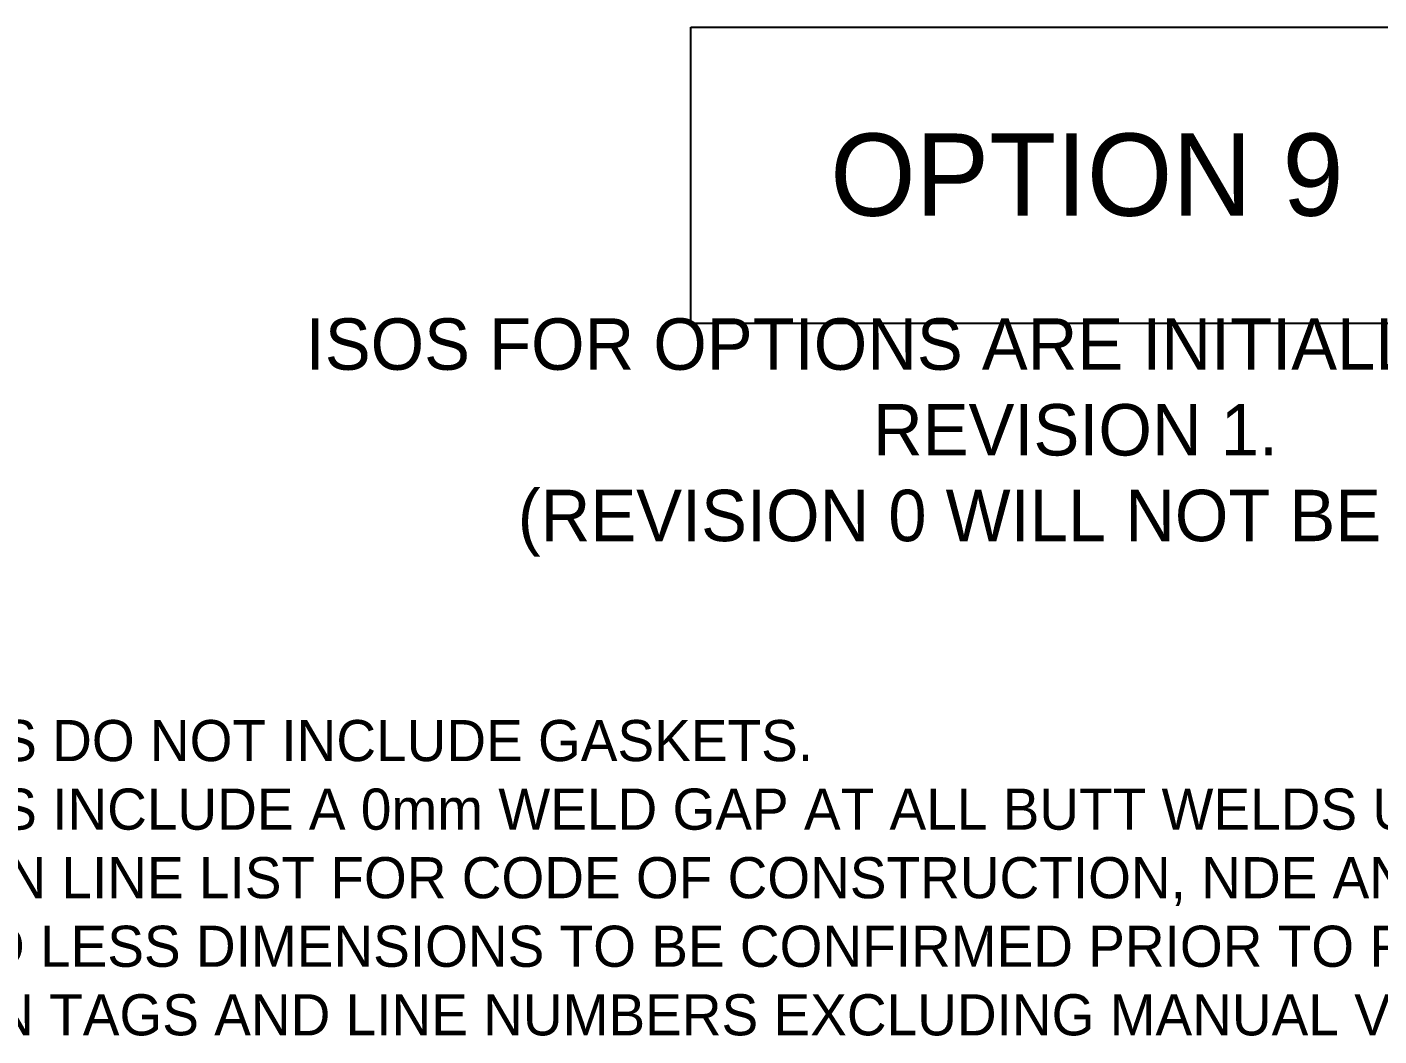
# Model space of a CAD drawing. Extents: x -4 to 431, y -3 to 272.
# Drawn here: x 291.2 to 357, y 59.5 to 108.6 of the extents above; entities that cross this region are included whole.
import ezdxf

# ---------------------------------------------------------------- set-up
doc = ezdxf.new("R2010")
doc.units = 0
doc.header["$LTSCALE"] = 10
doc.layers.add('Text1', color=7, linetype='Continuous')
doc.layers.add('TEXT2', color=3, linetype='Continuous')
doc.styles.add('framdcn', font='', dxfattribs={"height": 2.5})
doc.styles.add('Scovan Standard', font='', dxfattribs={"height": 2.5})
doc.styles.get('framdcn').set_extended_font_data('Franklin Gothic Medium Cond')
doc.styles.get('Scovan Standard').set_extended_font_data('Franklin Gothic Medium Cond')

msp = doc.modelspace()

# ---------------------------------------------------------------- linework, layer by layer
at = {"layer": 'TEXT2', "color": 20}
msp.add_lwpolyline([(323.532, 108.583), (362.038, 108.583), (362.038, 94.172), (323.532, 94.172)], close=True, dxfattribs=at)

# ---------------------------------------------------------------- texts
at = {"layer": 'Text1', "insert": (268.786, 78.219), "char_height": 2, "width": 146.67523, "attachment_point": 1, "style": 'Scovan Standard'}
msp.add_mtext('NOTES: \\P\\pxi-3,l3,t3;1.^IDIMENSIONS DO NOT INCLUDE GASKETS.\\P2.^IDIMENSIONS INCLUDE A 0mm WELD GAP AT ALL BUTT WELDS UNLESS THE WELD GAP IS SHOWN SEPARATELY.\\P3.^ISEE SCOVAN LINE LIST FOR CODE OF CONSTRUCTION, NDE AND HYDROSTATIC TESTING REQUIREMENTS.\\P4.^INPS 1.5 AND LESS DIMENSIONS TO BE CONFIRMED PRIOR TO FABRICATION.\\P5.^IALL SCOVAN TAGS AND LINE NUMBERS EXCLUDING MANUAL VALVES WILL HAVE THE PREFIX "PRD0154".', dxfattribs=at)
at = {"layer": 'TEXT2', "color": 20, "attachment_point": 5, "style": 'framdcn'}
for s, width, insert, char_height in [('OPTION 9', 30.07931, (342.785, 101.378), 4), ('ISOS FOR OPTIONS ARE INITIALLY ISSUED AS REVISION 1. \\P(REVISION 0 WILL NOT BE USED.)', 88.86663, (342.231, 88.622), 2.5)]:
    msp.add_mtext_dynamic_manual_height_columns(s, width=width, gutter_width=12.5, heights=[0], dxfattribs=dict(at, insert=insert, char_height=char_height))

doc.saveas('drawing.dxf')
